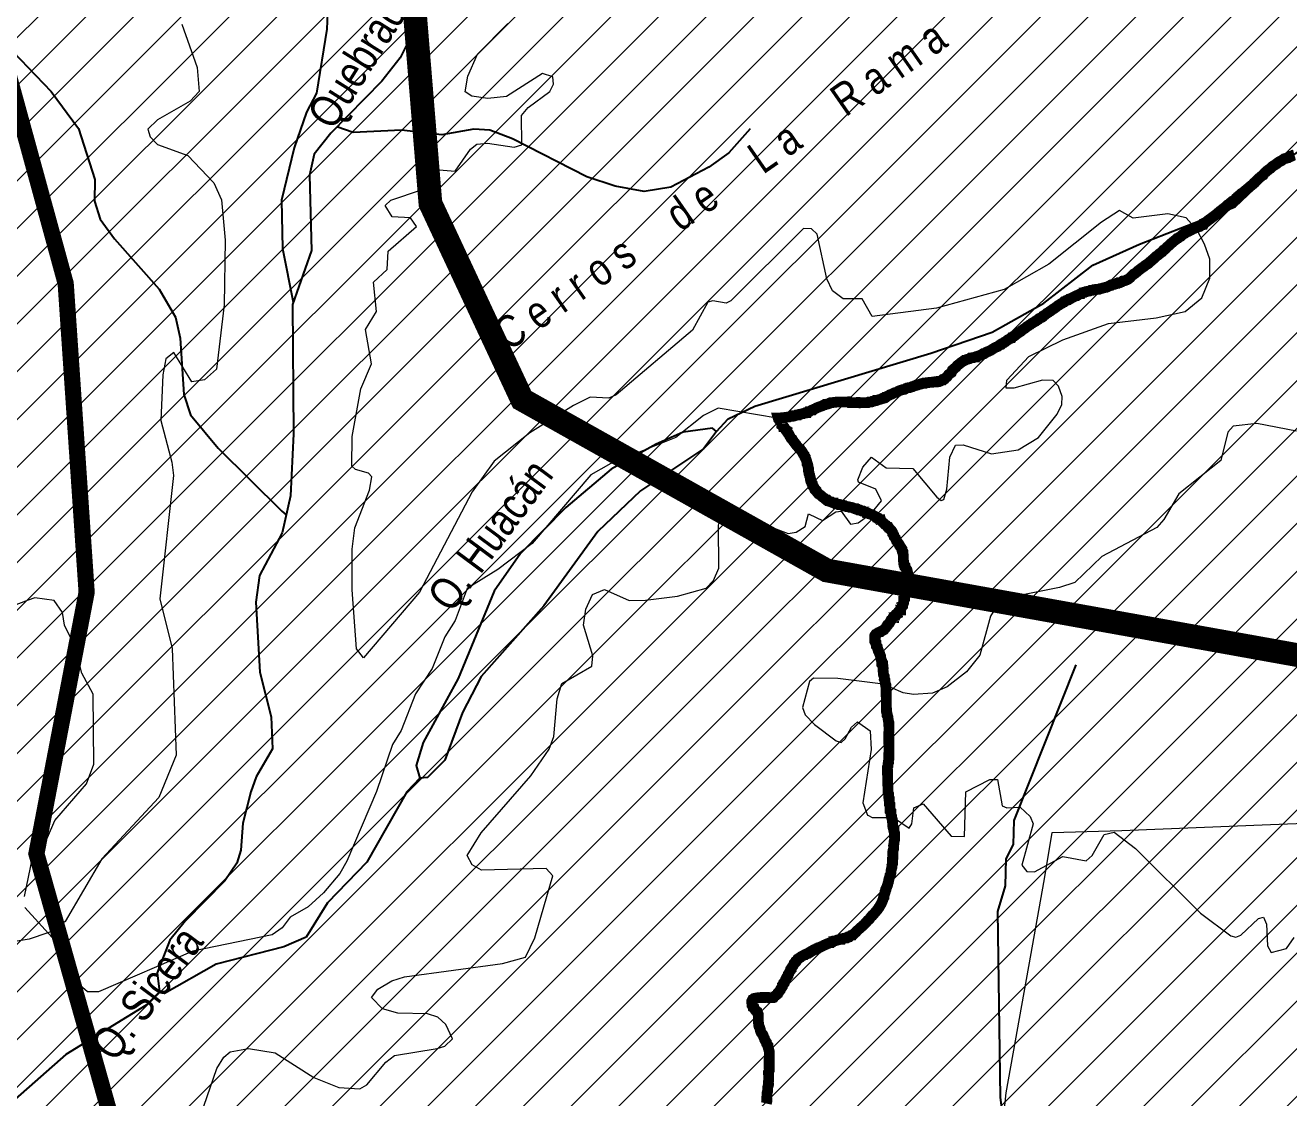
# Model space of a CAD drawing. Header units: feet. Extents: x -72 to 1107026, y -16 to 8357890.
# Drawn here: x 774762 to 786460, y 8205397 to 8215331 of the extents above; entities that cross this region are included whole.
import ezdxf

# ---------------------------------------------------------------- set-up
doc = ezdxf.new("R2010")
doc.units = ezdxf.units.FT
doc.header["$LTSCALE"] = 10
doc.header["$MEASUREMENT"] = 0
doc.linetypes.add('DASHED2', pattern=[0.375, 0.25, -0.125])
for name, color, linetype in [('AUTODEMA-inf. cofopri-Rural-PSAD', 190, 'CONTINUOUS'), ('FDO HUACAN-PERITO-COORD', 3, 'CONTINUOUS'), ('INEI-PROV-PSAD56', 7, 'CONTINUOUS'), ('UBIC. REFE.-FDO. HUACAN', 6, 'CONTINUOUS')]:
    doc.layers.add(name, color=color, linetype=linetype)
for name, color, linetype, lineweight in [('CURVAS_PERU_500_PSAD-18', 23, 'CONTINUOUS', 5), ('digit-Peritaje_SECCIÓN F', 7, 'CONTINUOUS', 5), ('Hidrografia-IGN-QUEBRADAS', 151, 'CONTINUOUS', 25), ('INEI-DIS-AREQ', 252, 'CONTINUOUS', 9), ('Texto Toponimia IGN', 251, 'CONTINUOUS', 0)]:
    doc.layers.add(name, color=color, linetype=linetype, lineweight=lineweight)
doc.styles.add('SWILL721', font='swissi.ttf')

msp = doc.modelspace()

# ---------------------------------------------------------------- hatches: boundary and pattern name
at = {"layer": 'AUTODEMA-inf. cofopri-Rural-PSAD', "lineweight": 5}
h = msp.add_hatch(dxfattribs=at)
h.set_pattern_fill('ANSI31', color=256, scale=2500)
h.paths.add_polyline_path([(753238, 8156793), (753322, 8156780), (753238, 8156793), (761252, 8177664), (761485, 8177877), (761891, 8178033), (762006, 8178099), (762145, 8178160), (762278, 8178215), (762392, 8178274), (762497, 8178357), (762589, 8178469), (762675, 8178563), (762762, 8178662), (762856, 8178741), (762966, 8178847), (763062, 8178931), (763167, 8179043), (763215, 8179157), (763254, 8179284), (763292, 8179406), (763323, 8179543), (763341, 8179672), (763349, 8179797), (763400, 8179962), (763448, 8180102), (763499, 8180234), (763573, 8180363), (763635, 8180490), (763719, 8180589), (763826, 8180681), (763928, 8180774), (764019, 8180866), (764121, 8180950), (764228, 8181026), (764338, 8181097), (764444, 8181168), (764559, 8181213), (764712, 8181269), (764839, 8181335), (764956, 8181398), (765071, 8181451), (765175, 8181550), (765244, 8181660), (765315, 8181776), (765354, 8181893), (765389, 8182013), (765390, 8182140), (765377, 8182262), (765342, 8182396), (765286, 8182546), (765225, 8182684), (765197, 8182808), (765187, 8182943), (765170, 8183067), (765142, 8183205), (765114, 8183355), (765122, 8183484), (765143, 8183642), (765150, 8183779), (765168, 8183908), (765199, 8184028), (765243, 8184165), (765278, 8184310), (765332, 8184449), (765386, 8184576), (765432, 8184714), (765467, 8184853), (765513, 8184978), (765575, 8185115), (765661, 8185237), (765751, 8185338), (765852, 8185419), (765985, 8185503), (766099, 8185572), (766232, 8185655), (766299, 8185789), (767271, 8186800), (767271, 8186947), (767297, 8187069), (767333, 8187214), (767379, 8187334), (767466, 8187468), (767519, 8187582), (767578, 8187702), (767631, 8187831), (767690, 8187961), (767739, 8188095), (767779, 8188220), (767853, 8188349), (767930, 8188476), (768029, 8188550), (768144, 8188601), (768268, 8188621), (768396, 8188684), (768525, 8188666), (768648, 8188684), (768729, 8188803), (768760, 8188933), (768775, 8189055), (768816, 8189187), (768865, 8189314), (768913, 8189448), (768946, 8189596), (769010, 8189708), (769110, 8189804), (769242, 8189855), (769369, 8189839), (769435, 8190402), (769242, 8190676), (768955, 8190796), (768850, 8191044), (768727, 8191405), (768791, 8192051), (769355, 8193016), (769774, 8193584), (769715, 8193854), (770015, 8194180), (770358, 8194460), (770593, 8194855), (771149, 8195508), (771339, 8195882), (771620, 8196321), (772139, 8196529), (772271, 8196571), (772518, 8196829), (772893, 8197299), (773001, 8197468), (773083, 8197912), (773128, 8198271), (773053, 8198668), (772961, 8199048), (772784, 8199431), (772552, 8199747), (772403, 8199923), (772344, 8200269), (772420, 8200524), (772438, 8201124), (772378, 8201509), (772320, 8201525), (771949, 8202389), (771948, 8203291), (771835, 8204086), (771949, 8205175), (771912, 8205868), (771936, 8206678), (771927, 8207524), (771977, 8207815), (772140, 8208229), (772310, 8208881), (772199, 8209183), (771898, 8209610), (771718, 8210093), (771643, 8210618), (770734, 8212243), (770420, 8212760), (770332, 8213330), (770439, 8213909), (770573, 8214159), (770693, 8214428), (770826, 8214682), (770933, 8214964), (771027, 8215231), (771060, 8215528), (771028, 8215800), (771023, 8215945), (771008, 8216090), (770944, 8216217), (770904, 8216392), (770519, 8217145), (770239, 8217796), (770023, 8218086), (769663, 8218545), (769449, 8218924), (769225, 8219439), (769296, 8219810), (769534, 8220281), (769800, 8220721), (770123, 8220961), (770236, 8221108), (770301, 8221212), (770355, 8221316), (770388, 8221417), (770506, 8221516), (770614, 8221596), (770683, 8221720), (770695, 8221911), (770696, 8222074), (770699, 8222211), (770790, 8222424), (770811, 8222568), (770823, 8222774), (770781, 8222973), (770744, 8223095), (770724, 8223248), (770687, 8223365), (770609, 8223513), (770566, 8223607), (770536, 8223648), (770519, 8223803), (770420, 8224061), (770417, 8224114), (770411, 8224346), (770326, 8224585), (770246, 8224784), (770250, 8224878), (770152, 8225049), (770105, 8225286), (769944, 8225912), (769917, 8226101), (769939, 8226683), (769870, 8226978), (769847, 8227388), (769974, 8227697), (770102, 8227836), (770156, 8227935), (770134, 8228072), (770014, 8228391), (770087, 8228555), (770259, 8228867), (770494, 8228977), (770568, 8228972), (770670, 8228991), (770967, 8229392), (771170, 8229797), (771390, 8230281), (771541, 8230796), (771638, 8231110), (771649, 8231265), (771605, 8231522), (771627, 8231763), (771687, 8231964), (771722, 8232157), (771735, 8232337), (771693, 8232515), (771625, 8232625), (771600, 8233022), (771587, 8233284), (771570, 8233434), (771556, 8233673), (771538, 8233961), (771479, 8234294), (771495, 8234446), (771537, 8234647), (771589, 8234753), (771628, 8234908), (771626, 8235023), (771663, 8235221), (771705, 8235358), (771731, 8235452), (771806, 8235660), (771892, 8235916), (771915, 8235992), (771929, 8236129), (771913, 8236376), (771884, 8236602), (771862, 8236752), (771822, 8236938), (771796, 8237134), (771804, 8237182), (771883, 8237286), (771904, 8237405), (771913, 8237507), (771903, 8237629), (771894, 8237698), (771889, 8237802), (771827, 8237968), (771792, 8238039), (771813, 8238197), (771839, 8238311), (771838, 8238486), (771839, 8238639), (771824, 8238728), (771772, 8238886), (771717, 8239024), (771631, 8239192), (771615, 8239378), (771621, 8239502), (771614, 8239619), (771605, 8239731), (771569, 8239792), (771550, 8239932), (771551, 8240029), (771481, 8240238), (771522, 8240563), (771488, 8241022), (771468, 8241305), (820278, 8241691), (830577, 8202812), (830340, 8202672), (830000, 8202586), (829662, 8202548), (829318, 8202317), (829158, 8201793), (829053, 8201507), (828905, 8201367), (828322, 8201192), (827978, 8200961), (827919, 8200578), (827797, 8199716), (827643, 8199383), (827293, 8198961), (826996, 8198681), (826979, 8198104), (826868, 8197578), (826760, 8197196), (826743, 8196619), (826868, 8195942), (827189, 8195377), (827277, 8195085), (827159, 8194367), (827146, 8193935), (827234, 8193643), (827319, 8193256), (827453, 8192915), (827398, 8192676), (827291, 8192294), (827132, 8191818), (827119, 8191385), (827194, 8190661), (827090, 8190376), (826836, 8189950), (826722, 8189328), (826756, 8188846), (826641, 8188224), (826583, 8187889), (826334, 8187608), (826127, 8187133), (825918, 8186561), (825905, 8186129), (826032, 8185548), (825868, 8184879), (825858, 8184542), (825847, 8184158), (826032, 8183912), (826069, 8183526), (826047, 8182805), (826078, 8182227), (826108, 8181600), (826048, 8181217), (825801, 8180984), (825747, 8180793), (825636, 8180315), (825796, 8179204), (825684, 8178678), (825668, 8178149), (825657, 8177765), (825548, 8177335), (825244, 8176815), (825086, 8176386), (824977, 8175956), (824725, 8175579), (824520, 8175152), (824114, 8174443), (823712, 8173877), (823407, 8173357), (823324, 8172960), (823317, 8172729), (823307, 8172399), (823238, 8171852), (823314, 8171473), (823304, 8171154), (823327, 8170950), (823289, 8170632), (823310, 8170370), (823402, 8170016), (823586, 8169548), (823710, 8169280), (823662, 8168785), (823750, 8168195), (823303, 8168147), (822930, 8167996), (822690, 8167863), (822198, 8167624), (822071, 8167460), (821892, 8167381), (821672, 8167229), (821518, 8167084), (821383, 8166920), (821310, 8166661), (821229, 8166477), (821265, 8166226), (821329, 8166168), (821371, 8165998), (821374, 8165793), (821214, 8165770), (821034, 8165673), (820575, 8165630), (820470, 8165568), (820330, 8165544), (820169, 8165484), (819982, 8165480), (819805, 8165485), (819700, 8165414), (819649, 8165285), (819644, 8165108), (819667, 8164939), (819671, 8164762), (819732, 8164620), (819765, 8164469), (819741, 8164302), (819684, 8164248), (819479, 8164273), (819273, 8164260), (819038, 8164211), (818867, 8164134), (818823, 8164107), (818741, 8164036), (818708, 8164001), (818677, 8163932), (818710, 8163874), (818719, 8163764), (818731, 8163685), (818688, 8163660), (818637, 8163650), (818578, 8163656), (818522, 8163649), (818440, 8163596), (818419, 8163540), (818393, 8163433), (818298, 8163327), (818245, 8163363), (818164, 8163435), (818136, 8163489), (818129, 8163542), (818096, 8163606), (818046, 8163683), (817988, 8163732), (817894, 8163801), (817840, 8163741), (817832, 8163692), (817948, 8163198), (817963, 8163142), (817897, 8163112), (817789, 8163046), (817781, 8162998), (817730, 8162927), (817678, 8162897), (817592, 8162870), (817454, 8162902), (817393, 8162912), (817340, 8162910), (817312, 8162864), (817276, 8162829), (817252, 8162781), (817206, 8162736), (817116, 8162650), (817080, 8162604), (816998, 8162546), (816927, 8162529), (816831, 8162586), (816762, 8162655), (816699, 8162684), (816646, 8162707), (816575, 8162751), (816511, 8162744), (816411, 8162673), (816342, 8162595), (816313, 8162529), (816262, 8162412), (816108, 8162337), (816052, 8162315), (815981, 8162315), (815917, 8162285), (815807, 8162276), (815739, 8162310), (815638, 8162382), (815595, 8162443), (815534, 8162451), (815488, 8162492), (815433, 8162536), (815341, 8162496), (815286, 8162397), (815285, 8162290), (815182, 8162139), (815129, 8162124), (815020, 8162160), (814969, 8162143), (814915, 8162151), (814818, 8162129), (814661, 8162171), (814608, 8162204), (814465, 8162246), (814361, 8162265), (814167, 8162243), (813989, 8162194), (813856, 8162085), (813702, 8161985), (813124, 8161923), (812911, 8161706), (812856, 8161618), (812749, 8161540), (812492, 8161534), (812443, 8161524), (812367, 8161515), (812252, 8161510), (812150, 8161471), (812066, 8161443), (811936, 8161388), (811813, 8161338), (811757, 8161367), (811669, 8161438), (811510, 8161415), (811342, 8161337), (811245, 8161204), (811131, 8161124), (810849, 8161076), (810322, 8160943), (809995, 8160714), (809741, 8160678), (809493, 8160697), (809213, 8160705), (808932, 8160676), (808648, 8160621), (808530, 8160579), (808408, 8160546), (808227, 8160477), (808120, 8160465), (808005, 8160428), (807949, 8160451), (807748, 8160486), (807591, 8160502), (807337, 8160435), (807016, 8160247), (806896, 8160192), (806747, 8160074), (806681, 8160046), (806538, 8159999), (806377, 8159904), (806147, 8159906), (805415, 8159960), (805112, 8159977), (804565, 8160002), (804080, 8160025), (803956, 8160045), (803836, 8160005), (803684, 8159964), (803497, 8159761), (803367, 8159762), (803227, 8159787), (802920, 8159966), (802800, 8159994), (802680, 8160027), (802548, 8160058), (802424, 8160101), (802312, 8160152), (802195, 8160221), (802083, 8160290), (801956, 8160316), (801818, 8160295), (801688, 8160293), (801556, 8160247), (801423, 8160212), (801291, 8160159), (801159, 8160106), (800787, 8160136), (800463, 8160229), (800277, 8160263), (800072, 8160269), (799744, 8160251), (799483, 8160249), (799221, 8160248), (798949, 8160191), (798686, 8160152), (798410, 8160168), (798290, 8160204), (798148, 8160212), (798023, 8160253), (797876, 8160243), (797751, 8160192), (797611, 8160213), (797496, 8160274), (797323, 8160236), (797183, 8160081), (797053, 8159952), (796859, 8159878), (796714, 8159805), (796661, 8159693), (796625, 8159558), (796551, 8159432), (796413, 8159345), (796273, 8159351), (796136, 8159369), (796011, 8159432), (795892, 8159481), (795767, 8159545), (795647, 8159580), (795531, 8159639), (795391, 8159662), (795256, 8159634), (795083, 8159561), (794973, 8159508), (794881, 8159383), (794743, 8159228), (794634, 8159150), (794486, 8159150), (794377, 8159214), (794229, 8159227), (794087, 8159186), (793965, 8159158), (793830, 8159143), (793685, 8159172), (793580, 8159268), (793535, 8159388), (793533, 8159520), (793530, 8159657), (793548, 8159797), (793528, 8160067), (793457, 8160189), (793366, 8160285), (793249, 8160375), (793130, 8160431), (792862, 8160424), (792730, 8160378), (792470, 8160226), (792221, 8160229), (792150, 8160361), (792025, 8160394), (791895, 8160369), (791742, 8160344), (791615, 8160278), (791345, 8160296), (791121, 8160303), (791002, 8160353), (790927, 8160356), (790776, 8160295), (790573, 8160086), (790487, 8160014), (790335, 8159935), (790156, 8159875), (789933, 8159891), (789628, 8159994), (789403, 8160091), (789337, 8160215), (789139, 8160376), (788987, 8160391), (788855, 8160613), (788850, 8160750), (788898, 8160900), (788728, 8161037), (788593, 8161048), (788476, 8161094), (788331, 8161107), (788207, 8161079), (788072, 8161089), (787996, 8161188), (787900, 8161371), (787828, 8161534), (787714, 8161613), (787483, 8161754), (787368, 8161805), (787254, 8161881), (787122, 8161935), (787007, 8162011), (786888, 8162072), (786771, 8162121), (786667, 8162202), (786552, 8162248), (786425, 8162271), (786298, 8162223), (786203, 8162137), (786107, 8162061), (786051, 8162173), (786043, 8162338), (786150, 8162401), (786275, 8162485), (786339, 8162597), (786237, 8162665), (786110, 8162638), (785990, 8162577), (785868, 8162597), (785746, 8162615), (785622, 8162654), (785500, 8162672), (785362, 8162654), (785199, 8162603), (785082, 8162565), (784960, 8162540), (784835, 8162500), (784720, 8162436), (784596, 8162358), (784484, 8162277), (784379, 8162190), (784275, 8162114), (784160, 8162036), (784043, 8161954), (783938, 8161886), (783826, 8161812), (783699, 8161747), (783582, 8161693), (783449, 8161676), (783342, 8161607), (783271, 8161452), (783225, 8161328), (783179, 8161206), (783138, 8161082), (783097, 8160957), (783061, 8160830), (782974, 8160718), (782855, 8160675), (782725, 8160670), (782582, 8160648), (782463, 8160615), (782353, 8160549), (782259, 8160460), (782078, 8160260), (782029, 8160143), (781968, 8160031), (781907, 8159917), (781846, 8159810), (781751, 8159699), (781639, 8159610), (781573, 8159503), (781506, 8159396), (781422, 8159300), (781295, 8159285), (781170, 8159283), (781058, 8159227), (781035, 8159095), (780966, 8158947), (780910, 8158818), (780843, 8158678), (780719, 8158676), (780643, 8158773), (780548, 8158676), (780492, 8158534), (780489, 8158409), (780563, 8158292), (780456, 8158221), (780372, 8158130), (780275, 8158051), (780148, 8158062), (780033, 8158141), (779893, 8158142), (779769, 8158106), (779649, 8158042), (779555, 8157953), (779448, 8157872), (779391, 8157763), (779345, 8157649), (779294, 8157529), (779236, 8157415), (779123, 8157309), (778981, 8157250), (778859, 8157212), (778734, 8157164), (778607, 8157144), (778479, 8157144), (778332, 8157180), (778375, 8156898), (778164, 8156936), (778158, 8156802), (778130, 8156675), (778140, 8156545), (778112, 8156426), (778050, 8156319), (778063, 8156169), (777986, 8156065), (777961, 8155941), (777902, 8155786), (777843, 8155676), (777795, 8155562), (777705, 8155466), (777593, 8155359), (777509, 8155263), (777417, 8155159), (777305, 8155070), (777239, 8154938), (777216, 8154806), (777159, 8154686), (777093, 8154552), (777034, 8154440), (776983, 8154298), (776922, 8154161), (776873, 8154016), (776779, 8153937), (776659, 8153838), (776605, 8153711), (776592, 8153572), (776612, 8153434), (776630, 8153310), (776609, 8153183), (776586, 8153051), (776545, 8152921), (776515, 8152794), (776494, 8152637), (776486, 8152507), (776478, 8152344), (776437, 8152225), (776573, 8151681), (776106, 8151111), (775463, 8150015), (775273, 8149577), (775253, 8149427), (774951, 8149779), (774716, 8150004), (774511, 8150120), (774293, 8150189), (774009, 8150343), (773986, 8150653), (773898, 8150715), (773679, 8150366), (773524, 8150449), (773583, 8150865), (773302, 8151090), (773079, 8151190), (772903, 8151351), (772690, 8151485), (772613, 8151651), (772759, 8151759), (772737, 8151864), (772352, 8152136), (772085, 8152058), (771824, 8152119), (771653, 8152170), (771611, 8152333), (771212, 8152458), (770986, 8152496), (770745, 8152533), (770505, 8152618), (770212, 8152721), (769864, 8152789), (769676, 8152849), (769529, 8152895), (769298, 8152965), (769056, 8153020), (768826, 8153067), (768593, 8153122), (768350, 8153228), (768122, 8153296), (767859, 8153352), (767629, 8153412), (767406, 8153493), (767171, 8153558), (766938, 8153643), (766714, 8153723), (766443, 8153849), (766241, 8153940), (766040, 8153990), (765798, 8154065), (765568, 8154146), (765335, 8154198), (765105, 8154273), (764987, 8154344), (764570, 8154454), (764357, 8154514), (764080, 8154590), (763867, 8154638), (763662, 8154698), (763479, 8154729), (763070, 8154817), (762778, 8154929), (762461, 8154975), (762334, 8155019), (762093, 8155094), (761838, 8155171), (761596, 8155180), (761345, 8155237), (761116, 8155269), (760846, 8155361), (760587, 8155419), (760351, 8155487), (760119, 8155512), (759916, 8155493), (759629, 8155574), (759372, 8155594), (759166, 8155611), (758956, 8155664), (758687, 8155803), (758456, 8155889), (758210, 8155960), (757946, 8156005), (757689, 8156063), (757532, 8156107), (757276, 8156170), (757050, 8156236), (756864, 8156260), (756611, 8156328), (756385, 8156381), (756113, 8156398), (755975, 8156433), (755622, 8156463), (755391, 8156486), (755152, 8156526), (754896, 8156606), (754586, 8156660), (754380, 8156712), (754159, 8156752), (753964, 8156794), (753322, 8156780)])

# ---------------------------------------------------------------- linework, layer by layer
at = {"layer": 'CURVAS_PERU_500_PSAD-18'}
for points in [[(776212, 8215341), (776353, 8214941), (776373, 8214719), (776289, 8214628), (775986, 8214454), (775897, 8214369), (775919, 8214299), (775987, 8214226), (776267, 8214125), (776508, 8213873), (776578, 8213714), (776613, 8213341), (776604, 8212741), (776531, 8212146), (776422, 8212047), (776303, 8212028), (776137, 8212301), (776063, 8212241), (776034, 8212094), (776017, 8211670), (776120, 8211285), (776133, 8211161), (776007, 8210019), (776121, 8209559), (776158, 8208570), (775999, 8208177), (775470, 8207611), (775130, 8207031), (775011, 8206940), (774972, 8206926)], [(777894, 8209471), (777830, 8209554), (777790, 8210102), (777790, 8210477), (777814, 8210675), (777949, 8211025), (777971, 8211148), (777940, 8211183), (777819, 8211216), (777784, 8211248), (777788, 8211523), (777870, 8211965), (777967, 8212194), (777912, 8212513), (778013, 8212681), (777986, 8212953), (778112, 8213070), (778123, 8213240), (778385, 8213467), (778329, 8213546), (778158, 8213558), (778095, 8213663), (778147, 8213712), (778430, 8213807), (778595, 8213991), (778743, 8213981), (778884, 8214185), (778943, 8214231), (779042, 8214240), (779289, 8214203), (779359, 8214224), (779356, 8214494), (779419, 8214570), (779620, 8214718), (779654, 8214785), (779645, 8214855), (779551, 8214884), (779217, 8214671), (779044, 8214653), (778896, 8214675), (778835, 8214715), (778858, 8214860), (778950, 8215065), (779230, 8215346)], [(785561, 8213492), (785510, 8213548), (785342, 8213585), (785020, 8213545), (784893, 8213616), (784725, 8213508), (784238, 8213117), (783824, 8212885), (783199, 8212710), (782604, 8212633), (782509, 8212797), (782335, 8212796), (782237, 8212871), (782184, 8212983), (782093, 8213397), (782040, 8213447), (781967, 8213448), (781294, 8212779), (781250, 8212756), (781128, 8212780), (781081, 8212767), (780939, 8212506), (780234, 8211908), (780166, 8211877), (779993, 8211887), (779837, 8211809), (779434, 8211557), (779102, 8211293), (778898, 8211010), (778411, 8210080), (777894, 8209471)], [(782084, 8210772), (782142, 8210743), (782267, 8210824), (782315, 8210829), (782404, 8210710), (782474, 8210721), (782595, 8210809), (782689, 8210925), (782638, 8211035), (782478, 8211099), (782469, 8211122), (782516, 8211237), (782598, 8211330), (782733, 8211232), (782980, 8211226), (783203, 8210959), (783243, 8210930), (783266, 8210939), (783294, 8211034), (783322, 8211332), (783374, 8211443), (783447, 8211446), (783708, 8211363), (783955, 8211397), (784144, 8211514), (784316, 8211728), (784358, 8211819), (784361, 8211893), (784329, 8211987), (784279, 8212041), (784180, 8212045), (783916, 8211969), (783844, 8211970), (783850, 8212044), (784054, 8212262), (784368, 8212416), (784791, 8212569), (785234, 8212620), (785502, 8212680), (785654, 8212806), (785728, 8212990), (785729, 8213164), (785680, 8213305), (785610, 8213438), (785561, 8213492)], [(786532, 8211571), (786166, 8211642), (785944, 8211619), (785897, 8211563), (785832, 8211299), (785441, 8210990), (785305, 8210752), (785239, 8210678), (784730, 8210412), (784479, 8210171), (784338, 8210122), (783921, 8210039), (783765, 8209962), (783700, 8209858), (783600, 8209498), (783475, 8209342), (783299, 8209203), (783161, 8209146), (782987, 8209131), (782889, 8209149), (782776, 8209198)], [(776357, 8205149), (776536, 8205668), (776601, 8205774), (776658, 8205822), (776829, 8205852), (777075, 8205813), (777433, 8205586), (777664, 8205491), (777860, 8205479), (777924, 8205518), (778101, 8205728), (778181, 8205787), (778574, 8205854), (778645, 8205876), (778717, 8205943), (778656, 8206077), (778582, 8206144), (778487, 8206173), (778212, 8206182), (778069, 8206221), (777967, 8206325), (778026, 8206403), (778155, 8206479), (778274, 8206516), (779179, 8206640), (779393, 8206699), (779479, 8206877), (779646, 8207454), (779584, 8207519), (778985, 8207504), (778901, 8207554), (778853, 8207641), (778984, 8207851), (779443, 8208380), (779613, 8208626), (779655, 8208744), (779686, 8209092), (779729, 8209235), (780007, 8209394), (780016, 8209491), (779930, 8209776), (779952, 8209924), (780013, 8210060), (780126, 8210104), (780354, 8210004), (780504, 8210005), (780801, 8210042), (781065, 8210117), (781134, 8210187), (781182, 8210303), (781181, 8210702), (781198, 8210774), (781236, 8210806), (781359, 8210799), (781826, 8210625), (781900, 8210635), (781984, 8210687), (782013, 8210807), (782084, 8210772)], [(782776, 8209198), (782706, 8209229), (782285, 8209281), (782060, 8209284), (782022, 8209253), (781959, 8209013), (781984, 8208943), (782069, 8208853), (782269, 8208703), (782317, 8208689), (782354, 8208721), (782412, 8208831), (782466, 8208879), (782585, 8208796), (782593, 8208623), (782516, 8208129), (782559, 8208015), (782570, 8208010)], [(782570, 8208010), (782604, 8207994), (782802, 8207994), (782945, 8207895), (782970, 8207933), (782988, 8208081), (783075, 8208120), (783335, 8207819), (783458, 8207818), (783469, 8208230), (783692, 8208344), (783764, 8208345), (783808, 8208102), (783851, 8208082), (783974, 8208088), (784065, 8208003), (784094, 8207935), (783990, 8207552), (784034, 8207494), (784106, 8207489), (784368, 8207632), (784586, 8207592), (784640, 8207642), (784751, 8207837), (784844, 8207858), (785040, 8207705), (785644, 8207108), (785923, 8206897), (785970, 8206884), (786016, 8206903), (786181, 8207056), (786227, 8207071), (786254, 8207005), (786264, 8206805), (786298, 8206742), (786440, 8206779), (786510, 8206882)], [(774972, 8206926), (774799, 8206865), (774479, 8206812)]]:
    msp.add_lwpolyline(points, dxfattribs=at)
at = {"layer": 'digit-Peritaje_SECCIÓN F'}
msp.add_lwpolyline([(783829, 8205295), (783845, 8205443), (784054, 8206614), (784198, 8207424), (784269, 8207854), (784915, 8207874), (786290, 8207927), (786846, 8207951), (786972, 8207953), (787721, 8208164), (789398, 8208647), (789831, 8209146), (790307, 8209755), (791374, 8208474), (792421, 8207230), (795711, 8203257)], dxfattribs=at)
at = {"layer": 'FDO HUACAN-PERITO-COORD', "linetype": 'DASHED2', "const_width": 150}
msp.add_lwpolyline([(776109, 8203248), (774865, 8207658), (775330, 8210079), (775136, 8212939), (774305, 8215978), (774788, 8218971), (775555, 8221561), (775542, 8224023), (773979, 8227812), (775889, 8234965), (780076, 8238594), (787078, 8237602), (788710, 8238398), (802020, 8237500), (807137, 8233825), (810952, 8230292), (814385, 8226254), (816524, 8221734), (814695, 8213487), (812232, 8205872), (811835, 8202194)], dxfattribs=at)
at = {"layer": 'Hidrografia-IGN-QUEBRADAS'}
msp.add_line((777138, 8210829), (777176, 8210795), dxfattribs=at)
for points in [[(778530, 8215798), (778321, 8215210), (778233, 8215031), (778064, 8214814), (777591, 8214333), (777438, 8214136), (777394, 8213943), (777412, 8213244), (777235, 8212746), (777245, 8211546), (777216, 8210972), (777140, 8210631), (776932, 8210233), (776896, 8209986), (776934, 8209338), (777039, 8208926), (777050, 8208628), (776901, 8208370), (776849, 8208230), (776776, 8207939), (776759, 8207690), (776721, 8207571), (776611, 8207405), (776241, 8207033), (776101, 8206857), (775984, 8206555), (776004, 8206379)], [(777572, 8215743), (777554, 8215294), (777458, 8214702), (777365, 8214527), (777250, 8214196), (777135, 8213711), (777142, 8213262), (777242, 8212765)], [(774430, 8215311), (775002, 8214717), (775254, 8214376), (775405, 8213901), (775403, 8213702), (775456, 8213536), (775587, 8213354), (776001, 8212886), (776153, 8212628), (776197, 8212434), (776229, 8211910), (776292, 8211722), (776547, 8211415), (777138, 8210829)], [(781474, 8214373), (781275, 8214149), (781092, 8214018), (780738, 8213833), (780493, 8213791), (780223, 8213841), (779962, 8213927), (779272, 8214279), (779062, 8214359), (778914, 8214369), (778619, 8214317), (778246, 8214358), (777797, 8214337), (777648, 8214391)], [(781162, 8211567), (781270, 8211686), (781518, 8211803), (783145, 8212294), (783713, 8212489), (784192, 8212758), (784645, 8213109), (785078, 8213304), (785964, 8213648), (786381, 8214045), (786629, 8214213)], [(781162, 8211567), (781124, 8211598), (780853, 8211562), (780602, 8211450), (780187, 8211218), (779766, 8210865), (779347, 8210437), (779104, 8210089), (778771, 8209281), (778446, 8208689), (778380, 8208475), (778415, 8208358)], [(781162, 8211567), (781042, 8211407), (780459, 8211020), (780062, 8210642), (779562, 8209954), (778984, 8209298), (778811, 8208966), (778645, 8208523), (778486, 8208364), (778415, 8208358)], [(784488, 8209406), (783915, 8207966), (783908, 8207743), (783840, 8207610), (783835, 8207361), (783765, 8207123), (783787, 8205398), (783866, 8204804), (783907, 8203880), (783991, 8203618), (784040, 8203297), (784042, 8202547), (784015, 8202123), (783963, 8201803), (783628, 8200889), (783599, 8200315), (783626, 8200092), (783735, 8199682), (783712, 8199309), (783735, 8199161), (783844, 8198882), (784045, 8198508), (784195, 8198376)], [(778415, 8208358), (778294, 8208232), (777923, 8207580), (777561, 8207202), (777363, 8206886), (777157, 8206796), (776529, 8206633), (776050, 8206364), (776004, 8206379)], [(776004, 8206379), (775881, 8206256), (775137, 8205797), (774669, 8205384), (774302, 8205170), (773894, 8204981), (773629, 8204908), (773430, 8204890), (773283, 8204917), (772921, 8205083), (772822, 8205080), (772556, 8205012), (772279, 8205038)]]:
    msp.add_lwpolyline(points, dxfattribs=at)
at = {"layer": 'INEI-DIS-AREQ'}
for points in [[(786473, 8214115), (786458, 8214105), (786447, 8214104), (786437, 8214099), (786417, 8214094), (786410, 8214089), (786402, 8214083), (786392, 8214076), (786378, 8214070), (786364, 8214062), (786358, 8214057), (786347, 8214047), (786340, 8214044), (786327, 8214034), (786315, 8214028), (786308, 8214023), (786300, 8214015), (786290, 8214005), (786285, 8214002), (786275, 8213995), (786268, 8213989), (786257, 8213982), (786250, 8213974), (786238, 8213964), (786227, 8213951), (786223, 8213943), (786213, 8213938), (786190, 8213919), (786180, 8213909), (786165, 8213894), (786158, 8213888), (786143, 8213875), (786141, 8213870), (786131, 8213863), (786126, 8213857), (786118, 8213850), (786101, 8213837), (786089, 8213826), (786079, 8213818), (786074, 8213813), (786061, 8213803), (786056, 8213798), (786049, 8213790), (786039, 8213785), (786033, 8213779), (786023, 8213774), (786018, 8213769), (786011, 8213759), (786003, 8213756), (785986, 8213743), (785979, 8213735), (785971, 8213728), (785961, 8213717), (785949, 8213707), (785934, 8213699), (785927, 8213691), (785919, 8213686), (785901, 8213670), (785891, 8213665), (785884, 8213657), (785869, 8213644), (785862, 8213639), (785839, 8213621), (785832, 8213616), (785817, 8213603), (785807, 8213595), (785797, 8213585), (785782, 8213574), (785769, 8213564), (785762, 8213559), (785747, 8213548), (785737, 8213540), (785730, 8213535), (785722, 8213530), (785712, 8213522), (785702, 8213514), (785692, 8213507), (785685, 8213501), (785679, 8213499), (785673, 8213488), (785664, 8213488), (785660, 8213481), (785650, 8213478), (785642, 8213473), (785635, 8213467), (785623, 8213465), (785607, 8213457), (785595, 8213454), (785587, 8213449), (785577, 8213446), (785559, 8213436), (785554, 8213433), (785542, 8213430), (785532, 8213422), (785525, 8213420), (785509, 8213412), (785502, 8213406), (785492, 8213401), (785479, 8213393), (785472, 8213386), (785457, 8213373), (785445, 8213367), (785437, 8213360), (785427, 8213357), (785417, 8213347), (785409, 8213341), (785402, 8213336), (785392, 8213328), (785387, 8213323), (785375, 8213313), (785367, 8213308), (785360, 8213300), (785352, 8213292), (785333, 8213276), (785323, 8213264), (785310, 8213253), (785300, 8213248), (785288, 8213232), (785283, 8213230), (785270, 8213219), (785262, 8213214), (785252, 8213204), (785233, 8213191), (785215, 8213175), (785210, 8213168), (785195, 8213157), (785185, 8213147), (785178, 8213142), (785171, 8213134), (785158, 8213123), (785149, 8213118), (785125, 8213102), (785118, 8213095), (785101, 8213084), (785088, 8213074), (785066, 8213058), (785061, 8213053), (785056, 8213048), (785036, 8213032), (785026, 8213027), (785008, 8213011), (784998, 8213001), (784991, 8212993), (784983, 8212986), (784974, 8212980), (784964, 8212975), (784954, 8212970), (784938, 8212964), (784923, 8212962), (784914, 8212954), (784906, 8212951), (784895, 8212946), (784883, 8212946), (784876, 8212940), (784866, 8212940), (784858, 8212935), (784848, 8212932), (784843, 8212932), (784827, 8212929), (784818, 8212927), (784813, 8212921), (784803, 8212919), (784796, 8212916), (784790, 8212913), (784781, 8212908), (784770, 8212903), (784763, 8212903), (784750, 8212900), (784737, 8212897), (784730, 8212894), (784722, 8212892), (784715, 8212892), (784703, 8212886), (784695, 8212886), (784685, 8212886), (784680, 8212886), (784672, 8212881), (784659, 8212880), (784650, 8212880), (784640, 8212875), (784634, 8212875), (784624, 8212875), (784617, 8212870), (784610, 8212869), (784597, 8212867), (784589, 8212864), (784582, 8212864), (784572, 8212858), (784564, 8212858), (784557, 8212854), (784546, 8212853), (784541, 8212845), (784534, 8212845), (784524, 8212840), (784514, 8212835), (784501, 8212827), (784494, 8212827), (784479, 8212819), (784466, 8212813), (784446, 8212803), (784439, 8212798), (784426, 8212795), (784419, 8212787), (784399, 8212782), (784386, 8212771), (784379, 8212771), (784371, 8212763), (784359, 8212755), (784348, 8212750), (784334, 8212740), (784324, 8212735), (784314, 8212727), (784304, 8212719), (784289, 8212708), (784284, 8212706), (784273, 8212698), (784266, 8212693), (784256, 8212685), (784249, 8212682), (784236, 8212672), (784221, 8212664), (784212, 8212656), (784202, 8212648), (784192, 8212641), (784186, 8212638), (784182, 8212630), (784174, 8212625), (784166, 8212622), (784154, 8212617), (784146, 8212609), (784139, 8212607), (784129, 8212599), (784119, 8212591), (784111, 8212588), (784104, 8212583), (784091, 8212575), (784081, 8212570), (784069, 8212560), (784062, 8212557), (784052, 8212549), (784042, 8212544), (784029, 8212534), (784016, 8212523), (784007, 8212518), (783997, 8212510), (783984, 8212502), (783977, 8212494), (783967, 8212489), (783957, 8212481), (783949, 8212476), (783936, 8212466), (783931, 8212466), (783924, 8212458), (783919, 8212453), (783909, 8212450), (783902, 8212445), (783897, 8212437), (783889, 8212437), (783882, 8212429), (783877, 8212427), (783866, 8212421), (783861, 8212419), (783852, 8212413), (783847, 8212408), (783837, 8212400), (783827, 8212395), (783822, 8212390), (783811, 8212385), (783802, 8212377), (783796, 8212377), (783784, 8212369), (783777, 8212364), (783767, 8212356), (783747, 8212348), (783736, 8212343), (783724, 8212335), (783707, 8212324), (783699, 8212319), (783676, 8212309), (783667, 8212306), (783657, 8212301), (783642, 8212290), (783631, 8212290), (783622, 8212283), (783616, 8212280), (783604, 8212274), (783589, 8212269), (783576, 8212264), (783571, 8212263), (783569, 8212258), (783561, 8212258), (783556, 8212258), (783543, 8212253), (783534, 8212253), (783521, 8212250), (783513, 8212250), (783503, 8212242), (783491, 8212239), (783479, 8212236), (783463, 8212228), (783456, 8212228), (783443, 8212218), (783423, 8212205), (783414, 8212197), (783391, 8212179), (783381, 8212166), (783356, 8212145), (783346, 8212137), (783337, 8212114), (783322, 8212104), (783311, 8212096), (783304, 8212086), (783299, 8212078), (783290, 8212070), (783280, 8212063), (783276, 8212057), (783269, 8212055), (783262, 8212047), (783254, 8212047), (783249, 8212042), (783237, 8212036), (783225, 8212031), (783209, 8212031), (783204, 8212028), (783192, 8212028), (783179, 8212028), (783167, 8212025), (783156, 8212025), (783144, 8212024), (783131, 8212022), (783123, 8212022), (783116, 8212021), (783108, 8212021), (783098, 8212016), (783090, 8212016), (783076, 8212016), (783060, 8212010), (783055, 8212010), (783043, 8212005), (783031, 8212002), (783025, 8211999), (783013, 8211999), (783005, 8211994), (782993, 8211991), (782977, 8211983), (782970, 8211983), (782960, 8211978), (782949, 8211975), (782927, 8211972), (782915, 8211967), (782903, 8211959), (782885, 8211956), (782875, 8211953), (782852, 8211945), (782842, 8211940), (782832, 8211932), (782817, 8211929), (782809, 8211927), (782784, 8211914), (782766, 8211908), (782759, 8211903), (782742, 8211895), (782730, 8211885), (782721, 8211885), (782714, 8211877), (782702, 8211874), (782694, 8211874), (782684, 8211869), (782676, 8211866), (782664, 8211863), (782656, 8211860), (782642, 8211855), (782636, 8211855), (782626, 8211855), (782619, 8211850), (782607, 8211849), (782598, 8211842), (782593, 8211841), (782583, 8211841), (782571, 8211841), (782563, 8211836), (782558, 8211836), (782546, 8211836), (782535, 8211835), (782528, 8211835), (782512, 8211835), (782503, 8211835), (782490, 8211834), (782483, 8211837), (782465, 8211837), (782447, 8211836), (782437, 8211836), (782424, 8211836), (782415, 8211836), (782405, 8211835), (782397, 8211835), (782389, 8211843), (782381, 8211843), (782371, 8211842), (782358, 8211842), (782346, 8211842), (782336, 8211842), (782329, 8211842), (782321, 8211841), (782311, 8211841), (782306, 8211841), (782295, 8211841), (782285, 8211841), (782278, 8211841), (782268, 8211840), (782260, 8211838), (782250, 8211838), (782243, 8211837), (782227, 8211835), (782215, 8211834), (782208, 8211829), (782195, 8211824), (782190, 8211824), (782180, 8211821), (782172, 8211818), (782162, 8211818), (782145, 8211808), (782137, 8211805), (782130, 8211802), (782114, 8211797), (782102, 8211792), (782087, 8211786), (782080, 8211781), (782067, 8211776), (782059, 8211768), (782049, 8211768), (782035, 8211762), (782027, 8211757), (782020, 8211752), (782012, 8211752), (782007, 8211744), (781997, 8211744), (781992, 8211741), (781981, 8211741), (781964, 8211733), (781957, 8211733), (781939, 8211728), (781931, 8211727), (781926, 8211722), (781921, 8211722), (781909, 8211722), (781903, 8211722), (781896, 8211717), (781886, 8211714), (781879, 8211714), (781868, 8211714), (781861, 8211708), (781851, 8211708), (781844, 8211708), (781833, 8211703), (781823, 8211703), (781811, 8211700), (781804, 8211700), (781786, 8211697), (781776, 8211697), (781768, 8211696), (781755, 8211694), (781745, 8211693), (781733, 8211693), (781723, 8211693), (781177, 8211784), (781041, 8211716), (780786, 8211513), (780182, 8211271), (779999, 8211168), (779454, 8210530), (779137, 8210291), (778854, 8210114), (778743, 8209819), (778646, 8209665), (778529, 8209372), (778374, 8209139), (778241, 8208798), (778162, 8208668), (778015, 8208234), (777740, 8207588), (777674, 8207474), (777523, 8207295), (777381, 8207164), (777213, 8207070), (777139, 8206972), (777048, 8206907), (776314, 8206754), (775439, 8206377), (775337, 8206377), (775270, 8206437), (775043, 8206848), (774759, 8207160)], [(774755, 8207262), (774830, 8207618), (774967, 8207808), (775037, 8207966), (775329, 8208305), (775397, 8208486), (775391, 8209136), (775285, 8209331), (775225, 8209574), (775124, 8209773), (775106, 8209893), (775030, 8210003), (774850, 8210029), (774789, 8210006), (774633, 8209946)]]:
    msp.add_lwpolyline(points, dxfattribs=at)
at = {"layer": 'INEI-PROV-PSAD56', "const_width": 100}
msp.add_lwpolyline([(786513, 8214131), (786502, 8214128), (786495, 8214123), (786478, 8214115), (786473, 8214115), (786458, 8214105), (786447, 8214104), (786437, 8214099), (786417, 8214094), (786410, 8214089), (786402, 8214083), (786392, 8214076), (786378, 8214070), (786364, 8214062), (786358, 8214057), (786347, 8214047), (786340, 8214044), (786327, 8214034), (786315, 8214028), (786308, 8214023), (786300, 8214015), (786290, 8214005), (786285, 8214002), (786275, 8213995), (786268, 8213989), (786257, 8213982), (786250, 8213974), (786238, 8213964), (786227, 8213951), (786223, 8213943), (786213, 8213938), (786190, 8213919), (786180, 8213909), (786165, 8213894), (786158, 8213888), (786143, 8213875), (786141, 8213870), (786131, 8213863), (786126, 8213857), (786118, 8213850), (786101, 8213837), (786089, 8213826), (786079, 8213818), (786074, 8213813), (786061, 8213803), (786056, 8213798), (786049, 8213790), (786039, 8213785), (786033, 8213779), (786023, 8213774), (786018, 8213769), (786011, 8213759), (786003, 8213756), (785986, 8213743), (785979, 8213735), (785971, 8213728), (785961, 8213717), (785949, 8213707), (785934, 8213699), (785927, 8213691), (785919, 8213686), (785901, 8213670), (785891, 8213665), (785884, 8213657), (785869, 8213644), (785862, 8213639), (785839, 8213621), (785832, 8213616), (785817, 8213603), (785807, 8213595), (785797, 8213585), (785782, 8213574), (785769, 8213564), (785762, 8213559), (785747, 8213548), (785737, 8213540), (785730, 8213535), (785722, 8213530), (785712, 8213522), (785702, 8213514), (785692, 8213507), (785685, 8213501), (785679, 8213499), (785673, 8213488), (785664, 8213488), (785660, 8213481), (785650, 8213478), (785642, 8213473), (785635, 8213467), (785623, 8213465), (785607, 8213457), (785595, 8213454), (785587, 8213449), (785577, 8213446), (785559, 8213436), (785554, 8213433), (785542, 8213430), (785532, 8213422), (785525, 8213420), (785509, 8213412), (785502, 8213406), (785492, 8213401), (785479, 8213393), (785472, 8213386), (785457, 8213373), (785445, 8213367), (785437, 8213360), (785427, 8213357), (785417, 8213347), (785409, 8213341), (785402, 8213336), (785392, 8213328), (785387, 8213323), (785375, 8213313), (785367, 8213308), (785360, 8213300), (785352, 8213292), (785333, 8213276), (785323, 8213264), (785310, 8213253), (785300, 8213248), (785288, 8213232), (785283, 8213230), (785270, 8213219), (785262, 8213214), (785252, 8213204), (785233, 8213191), (785215, 8213175), (785210, 8213168), (785195, 8213157), (785185, 8213147), (785178, 8213142), (785171, 8213134), (785158, 8213123), (785149, 8213118), (785125, 8213102), (785118, 8213095), (785101, 8213084), (785088, 8213074), (785066, 8213058), (785061, 8213053), (785056, 8213048), (785036, 8213032), (785026, 8213027), (785008, 8213011), (784998, 8213001), (784991, 8212993), (784983, 8212986), (784974, 8212980), (784964, 8212975), (784954, 8212970), (784938, 8212964), (784923, 8212962), (784914, 8212954), (784906, 8212951), (784895, 8212946), (784883, 8212946), (784876, 8212940), (784866, 8212940), (784858, 8212935), (784848, 8212932), (784843, 8212932), (784827, 8212929), (784818, 8212927), (784813, 8212921), (784803, 8212919), (784796, 8212916), (784790, 8212913), (784781, 8212908), (784770, 8212903), (784763, 8212903), (784750, 8212900), (784737, 8212897), (784730, 8212894), (784722, 8212892), (784715, 8212892), (784703, 8212886), (784695, 8212886), (784685, 8212886), (784680, 8212886), (784672, 8212881), (784659, 8212880), (784650, 8212880), (784640, 8212875), (784634, 8212875), (784624, 8212875), (784617, 8212870), (784610, 8212869), (784597, 8212867), (784589, 8212864), (784582, 8212864), (784572, 8212858), (784564, 8212858), (784557, 8212854), (784546, 8212853), (784541, 8212845), (784534, 8212845), (784524, 8212840), (784514, 8212835), (784501, 8212827), (784494, 8212827), (784479, 8212819), (784466, 8212813), (784446, 8212803), (784439, 8212798), (784426, 8212795), (784419, 8212787), (784399, 8212782), (784386, 8212771), (784379, 8212771), (784371, 8212763), (784359, 8212755), (784348, 8212750), (784334, 8212740), (784324, 8212735), (784314, 8212727), (784304, 8212719), (784289, 8212708), (784284, 8212706), (784273, 8212698), (784266, 8212693), (784256, 8212685), (784249, 8212682), (784236, 8212672), (784221, 8212664), (784212, 8212656), (784202, 8212648), (784192, 8212641), (784186, 8212638), (784182, 8212630), (784174, 8212625), (784166, 8212622), (784154, 8212617), (784146, 8212609), (784139, 8212607), (784129, 8212599), (784119, 8212591), (784111, 8212588), (784104, 8212583), (784091, 8212575), (784081, 8212570), (784069, 8212560), (784062, 8212557), (784052, 8212549), (784042, 8212544), (784029, 8212534), (784016, 8212523), (784007, 8212518), (783997, 8212510), (783984, 8212502), (783977, 8212494), (783967, 8212489), (783957, 8212481), (783949, 8212476), (783936, 8212466), (783931, 8212466), (783924, 8212458), (783919, 8212453), (783909, 8212450), (783902, 8212445), (783897, 8212437), (783889, 8212437), (783882, 8212429), (783877, 8212427), (783866, 8212421), (783861, 8212419), (783852, 8212413), (783847, 8212408), (783837, 8212400), (783827, 8212395), (783822, 8212390), (783811, 8212385), (783802, 8212377), (783796, 8212377), (783784, 8212369), (783777, 8212364), (783767, 8212356), (783747, 8212348), (783736, 8212343), (783724, 8212335), (783707, 8212324), (783699, 8212319), (783676, 8212309), (783667, 8212306), (783657, 8212301), (783642, 8212290), (783631, 8212290), (783622, 8212283), (783616, 8212280), (783604, 8212274), (783589, 8212269), (783576, 8212264), (783571, 8212263), (783569, 8212258), (783561, 8212258), (783556, 8212258), (783543, 8212253), (783534, 8212253), (783521, 8212250), (783513, 8212250), (783503, 8212242), (783491, 8212239), (783479, 8212236), (783463, 8212228), (783456, 8212228), (783443, 8212218), (783423, 8212205), (783414, 8212197), (783391, 8212179), (783381, 8212166), (783356, 8212145), (783346, 8212137), (783337, 8212114), (783322, 8212104), (783311, 8212096), (783304, 8212086), (783299, 8212078), (783290, 8212070), (783280, 8212063), (783276, 8212057), (783269, 8212055), (783262, 8212047), (783254, 8212047), (783249, 8212042), (783237, 8212036), (783225, 8212031), (783209, 8212031), (783204, 8212028), (783192, 8212028), (783179, 8212028), (783167, 8212025), (783156, 8212025), (783144, 8212024), (783131, 8212022), (783123, 8212022), (783116, 8212021), (783108, 8212021), (783098, 8212016), (783090, 8212016), (783076, 8212016), (783060, 8212010), (783055, 8212010), (783043, 8212005), (783031, 8212002), (783025, 8211999), (783013, 8211999), (783005, 8211994), (782993, 8211991), (782977, 8211983), (782970, 8211983), (782960, 8211978), (782949, 8211975), (782927, 8211972), (782915, 8211967), (782903, 8211959), (782885, 8211956), (782875, 8211953), (782852, 8211945), (782842, 8211940), (782832, 8211932), (782817, 8211929), (782809, 8211927), (782784, 8211914), (782766, 8211908), (782759, 8211903), (782742, 8211895), (782730, 8211885), (782721, 8211885), (782714, 8211877), (782702, 8211874), (782694, 8211874), (782684, 8211869), (782676, 8211866), (782664, 8211863), (782656, 8211860), (782642, 8211855), (782636, 8211855), (782626, 8211855), (782619, 8211850), (782607, 8211849), (782598, 8211842), (782593, 8211841), (782583, 8211841), (782571, 8211841), (782563, 8211836), (782558, 8211836), (782546, 8211836), (782535, 8211835), (782528, 8211835), (782512, 8211835), (782503, 8211835), (782490, 8211834), (782483, 8211837), (782465, 8211837), (782447, 8211836), (782437, 8211836), (782424, 8211836), (782415, 8211836), (782405, 8211835), (782397, 8211835), (782389, 8211843), (782381, 8211843), (782371, 8211842), (782358, 8211842), (782346, 8211842), (782336, 8211842), (782329, 8211842), (782321, 8211841), (782311, 8211841), (782306, 8211841), (782295, 8211841), (782285, 8211841), (782278, 8211841), (782268, 8211840), (782260, 8211838), (782250, 8211838), (782243, 8211837), (782227, 8211835), (782215, 8211834), (782208, 8211829), (782195, 8211824), (782190, 8211824), (782180, 8211821), (782172, 8211818), (782162, 8211818), (782145, 8211808), (782137, 8211805), (782130, 8211802), (782114, 8211797), (782102, 8211792), (782087, 8211786), (782080, 8211781), (782067, 8211776), (782059, 8211768), (782049, 8211768), (782035, 8211762), (782027, 8211757), (782020, 8211752), (782012, 8211752), (782007, 8211744), (781997, 8211744), (781992, 8211741), (781981, 8211741), (781964, 8211733), (781957, 8211733), (781939, 8211728), (781931, 8211727), (781926, 8211722), (781921, 8211722), (781909, 8211722), (781903, 8211722), (781896, 8211717), (781886, 8211714), (781879, 8211714), (781868, 8211714), (781861, 8211708), (781851, 8211708), (781844, 8211708), (781833, 8211703), (781823, 8211703), (781811, 8211700), (781804, 8211700), (781786, 8211697), (781776, 8211697), (781768, 8211696), (781755, 8211694), (781745, 8211693), (781733, 8211693), (781735, 8211686), (781741, 8211681), (781743, 8211676), (781745, 8211671), (781751, 8211671), (781753, 8211663), (781756, 8211656), (781760, 8211651), (781766, 8211646), (781766, 8211635), (781772, 8211633), (781772, 8211628), (781777, 8211626), (781779, 8211618), (781780, 8211613), (781785, 8211613), (781792, 8211603), (781795, 8211595), (781802, 8211585), (781813, 8211578), (781812, 8211570), (781823, 8211553), (781831, 8211545), (781839, 8211528), (781844, 8211520), (781849, 8211510), (781854, 8211503), (781862, 8211498), (781870, 8211483), (781880, 8211470), (781886, 8211463), (781893, 8211453), (781898, 8211448), (781903, 8211440), (781906, 8211435), (781916, 8211425), (781922, 8211418), (781937, 8211405), (781944, 8211393), (781950, 8211388), (781955, 8211380), (781965, 8211360), (781971, 8211355), (781975, 8211350), (781978, 8211340), (781983, 8211333), (781983, 8211325), (781991, 8211310), (781997, 8211292), (781999, 8211282), (782000, 8211269), (782007, 8211259), (782008, 8211244), (782013, 8211229), (782013, 8211219), (782013, 8211209), (782014, 8211199), (782018, 8211189), (782018, 8211178), (782024, 8211166), (782024, 8211158), (782029, 8211146), (782032, 8211133), (782032, 8211120), (782034, 8211110), (782038, 8211103), (782042, 8211098), (782048, 8211088), (782048, 8211080), (782053, 8211070), (782053, 8211065), (782061, 8211057), (782066, 8211047), (782069, 8211037), (782077, 8211032), (782082, 8211027), (782082, 8211020), (782090, 8211012), (782094, 8211005), (782102, 8210997), (782107, 8210990), (782120, 8210982), (782138, 8210968), (782146, 8210960), (782156, 8210953), (782164, 8210948), (782174, 8210938), (782184, 8210930), (782194, 8210931), (782202, 8210923), (782215, 8210918), (782227, 8210916), (782235, 8210911), (782250, 8210906), (782263, 8210906), (782268, 8210899), (782273, 8210899), (782288, 8210892), (782296, 8210892), (782304, 8210892), (782311, 8210890), (782319, 8210887), (782331, 8210885), (782336, 8210880), (782349, 8210880), (782356, 8210875), (782362, 8210873), (782367, 8210873), (782377, 8210873), (782390, 8210868), (782395, 8210868), (782400, 8210866), (782418, 8210864), (782425, 8210861), (782435, 8210856), (782440, 8210854), (782445, 8210854), (782450, 8210852), (782458, 8210852), (782463, 8210847), (782470, 8210847), (782476, 8210842), (782488, 8210842), (782496, 8210837), (782506, 8210832), (782517, 8210830), (782522, 8210830), (782532, 8210823), (782542, 8210823), (782544, 8210818), (782554, 8210818), (782567, 8210811), (782575, 8210806), (782591, 8210801), (782603, 8210796), (782608, 8210794), (782631, 8210781), (782636, 8210779), (782641, 8210771), (782649, 8210769), (782656, 8210767), (782659, 8210762), (782664, 8210762), (782674, 8210752), (782679, 8210752), (782680, 8210747), (782692, 8210737), (782698, 8210729), (782705, 8210722), (782715, 8210715), (782721, 8210707), (782733, 8210700), (782741, 8210690), (782749, 8210680), (782756, 8210680), (782764, 8210667), (782769, 8210662), (782776, 8210657), (782782, 8210650), (782787, 8210642), (782790, 8210637), (782792, 8210622), (782798, 8210615), (782803, 8210610), (782808, 8210597), (782808, 8210592), (782819, 8210579), (782821, 8210574), (782824, 8210567), (782828, 8210562), (782829, 8210554), (782839, 8210542), (782844, 8210534), (782850, 8210527), (782855, 8210514), (782860, 8210509), (782863, 8210502), (782870, 8210494), (782880, 8210479), (782880, 8210472), (782881, 8210461), (782889, 8210451), (782889, 8210446), (782889, 8210434), (782892, 8210421), (782892, 8210413), (782892, 8210398), (782892, 8210385), (782892, 8210378), (782893, 8210370), (782895, 8210353), (782895, 8210345), (782898, 8210332), (782903, 8210327), (782904, 8210320), (782909, 8210317), (782911, 8210305), (782919, 8210295), (782925, 8210287), (782929, 8210272), (782932, 8210257), (782932, 8210249), (782933, 8210242), (782933, 8210234), (782933, 8210226), (782933, 8210214), (782933, 8210209), (782933, 8210198), (782931, 8210193), (782928, 8210188), (782928, 8210178), (782929, 8210173), (782929, 8210163), (782928, 8210153), (782924, 8210145), (782924, 8210135), (782919, 8210122), (782919, 8210114), (782917, 8210099), (782917, 8210089), (782913, 8210079), (782913, 8210074), (782908, 8210066), (782907, 8210051), (782903, 8210038), (782903, 8210033), (782903, 8210025), (782896, 8210020), (782896, 8210012), (782896, 8210002), (782896, 8209995), (782894, 8209982), (782888, 8209969), (782887, 8209959), (782881, 8209956), (782882, 8209949), (782877, 8209944), (782872, 8209933), (782867, 8209923), (782867, 8209915), (782859, 8209915), (782847, 8209900), (782842, 8209890), (782832, 8209882), (782833, 8209877), (782827, 8209874), (782823, 8209866), (782817, 8209866), (782807, 8209853), (782800, 8209851), (782800, 8209843), (782795, 8209843), (782791, 8209835), (782785, 8209828), (782777, 8209822), (782771, 8209810), (782768, 8209804), (782765, 8209799), (782763, 8209794), (782755, 8209787), (782748, 8209776), (782743, 8209774), (782736, 8209763), (782728, 8209748), (782723, 8209743), (782718, 8209738), (782713, 8209732), (782703, 8209727), (782694, 8209722), (782684, 8209714), (782678, 8209714), (782668, 8209709), (782661, 8209706), (782656, 8209703), (782646, 8209693), (782636, 8209690), (782631, 8209683), (782631, 8209672), (782626, 8209667), (782626, 8209660), (782626, 8209652), (782626, 8209642), (782631, 8209640), (782632, 8209634), (782632, 8209627), (782632, 8209619), (782637, 8209614), (782637, 8209604), (782643, 8209589), (782643, 8209581), (782650, 8209574), (782651, 8209564), (782655, 8209554), (782656, 8209549), (782661, 8209539), (782661, 8209533), (782666, 8209523), (782669, 8209516), (782674, 8209508), (782677, 8209496), (782682, 8209486), (782682, 8209478), (782682, 8209473), (782685, 8209460), (782688, 8209453), (782693, 8209440), (782693, 8209430), (782693, 8209420), (782701, 8209415), (782701, 8209405), (782701, 8209397), (782704, 8209392), (782704, 8209382), (782705, 8209374), (782704, 8209364), (782704, 8209357), (782704, 8209349), (782707, 8209339), (782707, 8209331), (782707, 8209324), (782708, 8209314), (782715, 8209301), (782716, 8209286), (782715, 8209276), (782721, 8209266), (782721, 8209250), (782724, 8209240), (782726, 8209230), (782727, 8209220), (782732, 8209213), (782732, 8209197), (782732, 8209182), (782733, 8209169), (782733, 8209159), (782733, 8209144), (782733, 8209134), (782733, 8209126), (782733, 8209114), (782734, 8209103), (782734, 8209091), (782734, 8209083), (782734, 8209068), (782735, 8209060), (782735, 8209045), (782735, 8209030), (782735, 8209022), (782735, 8209012), (782736, 8208999), (782736, 8208992), (782736, 8208984), (782735, 8208977), (782736, 8208969), (782741, 8208956), (782742, 8208951), (782741, 8208941), (782746, 8208934), (782749, 8208924), (782749, 8208911), (782752, 8208901), (782752, 8208891), (782758, 8208873), (782758, 8208863), (782758, 8208848), (782758, 8208837), (782759, 8208822), (782759, 8208812), (782759, 8208792), (782756, 8208774), (782757, 8208764), (782757, 8208746), (782758, 8208731), (782758, 8208711), (782758, 8208700), (782758, 8208685), (782758, 8208670), (782759, 8208652), (782759, 8208645), (782759, 8208634), (782759, 8208607), (782759, 8208601), (782757, 8208586), (782757, 8208574), (782758, 8208553), (782758, 8208535), (782753, 8208513), (782754, 8208500), (782749, 8208487), (782749, 8208469), (782744, 8208459), (782744, 8208444), (782745, 8208434), (782745, 8208413), (782745, 8208393), (782746, 8208380), (782746, 8208368), (782746, 8208353), (782746, 8208342), (782746, 8208330), (782746, 8208314), (782746, 8208307), (782749, 8208282), (782750, 8208274), (782750, 8208259), (782750, 8208249), (782750, 8208236), (782751, 8208221), (782756, 8208211), (782756, 8208200), (782756, 8208183), (782761, 8208173), (782761, 8208145), (782762, 8208135), (782762, 8208119), (782768, 8208112), (782768, 8208084), (782768, 8208071), (782768, 8208056), (782776, 8208049), (782776, 8208033), (782778, 8208018), (782782, 8208008), (782782, 8207995), (782789, 8207975), (782790, 8207957), (782792, 8207950), (782793, 8207937), (782793, 8207922), (782793, 8207917), (782796, 8207902), (782804, 8207892), (782804, 8207879), (782804, 8207869), (782807, 8207859), (782810, 8207851), (782810, 8207839), (782810, 8207813), (782811, 8207788), (782806, 8207770), (782806, 8207760), (782801, 8207732), (782802, 8207717), (782801, 8207701), (782795, 8207684), (782794, 8207671), (782795, 8207640), (782796, 8207635), (782796, 8207620), (782790, 8207610), (782791, 8207595), (782791, 8207582), (782791, 8207572), (782791, 8207562), (782786, 8207549), (782787, 8207536), (782782, 8207521), (782779, 8207506), (782778, 8207495), (782777, 8207480), (782773, 8207465), (782768, 8207457), (782768, 8207450), (782763, 8207437), (782760, 8207427), (782756, 8207411), (782753, 8207393), (782749, 8207383), (782746, 8207368), (782742, 8207358), (782739, 8207350), (782735, 8207340), (782730, 8207330), (782730, 8207322), (782724, 8207309), (782724, 8207302), (782720, 8207291), (782713, 8207271), (782713, 8207258), (782708, 8207253), (782706, 8207243), (782703, 8207233), (782701, 8207227), (782698, 8207220), (782694, 8207210), (782686, 8207192), (782681, 8207184), (782676, 8207176), (782669, 8207163), (782664, 8207158), (782652, 8207138), (782647, 8207133), (782632, 8207115), (782625, 8207107), (782607, 8207086), (782602, 8207084), (782595, 8207076), (782585, 8207063), (782580, 8207055), (782572, 8207047), (782563, 8207040), (782558, 8207034), (782550, 8207024), (782545, 8207019), (782533, 8207006), (782525, 8206998), (782518, 8206993), (782510, 8206985), (782498, 8206975), (782491, 8206967), (782483, 8206962), (782473, 8206952), (782466, 8206946), (782456, 8206936), (782453, 8206931), (782443, 8206923), (782436, 8206918), (782425, 8206905), (782418, 8206905), (782406, 8206900), (782398, 8206894), (782393, 8206889), (782388, 8206889), (782381, 8206884), (782375, 8206884), (782365, 8206876), (782351, 8206876), (782341, 8206873), (782335, 8206873), (782320, 8206870), (782318, 8206865), (782308, 8206865), (782300, 8206862), (782288, 8206859), (782283, 8206859), (782271, 8206854), (782260, 8206851), (782254, 8206849), (782243, 8206848), (782238, 8206843), (782227, 8206843), (782222, 8206835), (782215, 8206835), (782200, 8206827), (782190, 8206824), (782183, 8206822), (782175, 8206817), (782167, 8206814), (782160, 8206811), (782155, 8206809), (782145, 8206803), (782127, 8206795), (782115, 8206788), (782107, 8206787), (782100, 8206780), (782092, 8206779), (782087, 8206774), (782079, 8206774), (782072, 8206769), (782067, 8206769), (782057, 8206764), (782050, 8206758), (782042, 8206756), (782037, 8206753), (782024, 8206745), (782022, 8206740), (782014, 8206735), (782007, 8206735), (781995, 8206729), (781985, 8206722), (781979, 8206722), (781964, 8206714), (781952, 8206708), (781944, 8206703), (781940, 8206698), (781925, 8206690), (781920, 8206685), (781914, 8206682), (781909, 8206672), (781905, 8206667), (781897, 8206662), (781895, 8206654), (781890, 8206649), (781880, 8206641), (781875, 8206628), (781872, 8206621), (781860, 8206605), (781850, 8206590), (781851, 8206582), (781843, 8206572), (781836, 8206559), (781833, 8206551), (781826, 8206541), (781824, 8206528), (781818, 8206521), (781809, 8206508), (781801, 8206490), (781799, 8206485), (781794, 8206474), (781786, 8206464), (781787, 8206456), (781782, 8206449), (781772, 8206438), (781772, 8206428), (781767, 8206421), (781762, 8206413), (781754, 8206400), (781753, 8206395), (781743, 8206382), (781735, 8206372), (781730, 8206367), (781728, 8206359), (781718, 8206351), (781713, 8206346), (781708, 8206343), (781696, 8206335), (781693, 8206330), (781687, 8206330), (781683, 8206325), (781678, 8206325), (781663, 8206325), (781657, 8206325), (781647, 8206324), (781642, 8206327), (781633, 8206327), (781620, 8206326), (781615, 8206326), (781607, 8206326), (781602, 8206326), (781594, 8206326), (781589, 8206326), (781580, 8206326), (781574, 8206326), (781567, 8206325), (781554, 8206325), (781546, 8206323), (781536, 8206322), (781527, 8206320), (781519, 8206319), (781511, 8206317), (781503, 8206306), (781494, 8206304), (781489, 8206294), (781489, 8206281), (781492, 8206276), (781492, 8206266), (781492, 8206258), (781492, 8206253), (781498, 8206245), (781500, 8206235), (781510, 8206230), (781513, 8206220), (781520, 8206210), (781528, 8206203), (781535, 8206198), (781536, 8206190), (781541, 8206185), (781547, 8206173), (781549, 8206168), (781550, 8206150), (781550, 8206145), (781550, 8206137), (781550, 8206122), (781550, 8206112), (781550, 8206104), (781550, 8206092), (781553, 8206079), (781553, 8206071), (781553, 8206066), (781556, 8206056), (781561, 8206049), (781564, 8206039), (781566, 8206034), (781567, 8206023), (781569, 8206018), (781572, 8206008), (781577, 8205998), (781582, 8205991), (781590, 8205983), (781595, 8205971), (781598, 8205961), (781606, 8205946), (781608, 8205935), (781618, 8205918), (781624, 8205910), (781626, 8205898), (781637, 8205883), (781637, 8205873), (781642, 8205857), (781645, 8205847), (781651, 8205822), (781651, 8205817), (781651, 8205802), (781651, 8205789), (781651, 8205774), (781649, 8205753), (781650, 8205741), (781650, 8205731), (781650, 8205713), (781650, 8205703), (781650, 8205677), (781650, 8205665), (781651, 8205652), (781643, 8205634), (781643, 8205621), (781644, 8205606), (781645, 8205594), (781644, 8205578), (781645, 8205568), (781642, 8205538), (781643, 8205530), (781643, 8205517), (781636, 8205494), (781636, 8205482), (781636, 8205459), (781631, 8205446), (781629, 8205433), (781629, 8205413), (781627, 8205400), (781628, 8205372), (781628, 8205365), (781623, 8205344)], dxfattribs=at)
at = {"layer": 'UBIC. REFE.-FDO. HUACAN', "const_width": 220}
msp.add_lwpolyline([(789544, 8208957), (782183, 8210281), (779362, 8211864), (778513, 8213681), (777877, 8221464), (777265, 8224590), (775152, 8232204), (775889, 8234965), (780059, 8238800), (780091, 8238817), (780196, 8238963), (780334, 8239092)], dxfattribs=at)

# ---------------------------------------------------------------- texts
at = {"layer": 'Texto Toponimia IGN', "style": 'SWILL721', "width": 0.8}
for s, rotation, p in [('Quebrada Sicera', 57.8775, (777613, 8214348)), ('C e r r o s     d e     L a     R a m a', 34.8263, (779237, 8212306)), ('Q. Huacán', 53.3836, (778708, 8209877)), ('Q. Sicera', 53.3836, (775591, 8205717))]:
    msp.add_text(s, height=300, rotation=rotation, dxfattribs=at).set_placement(p)

doc.saveas('drawing.dxf')
